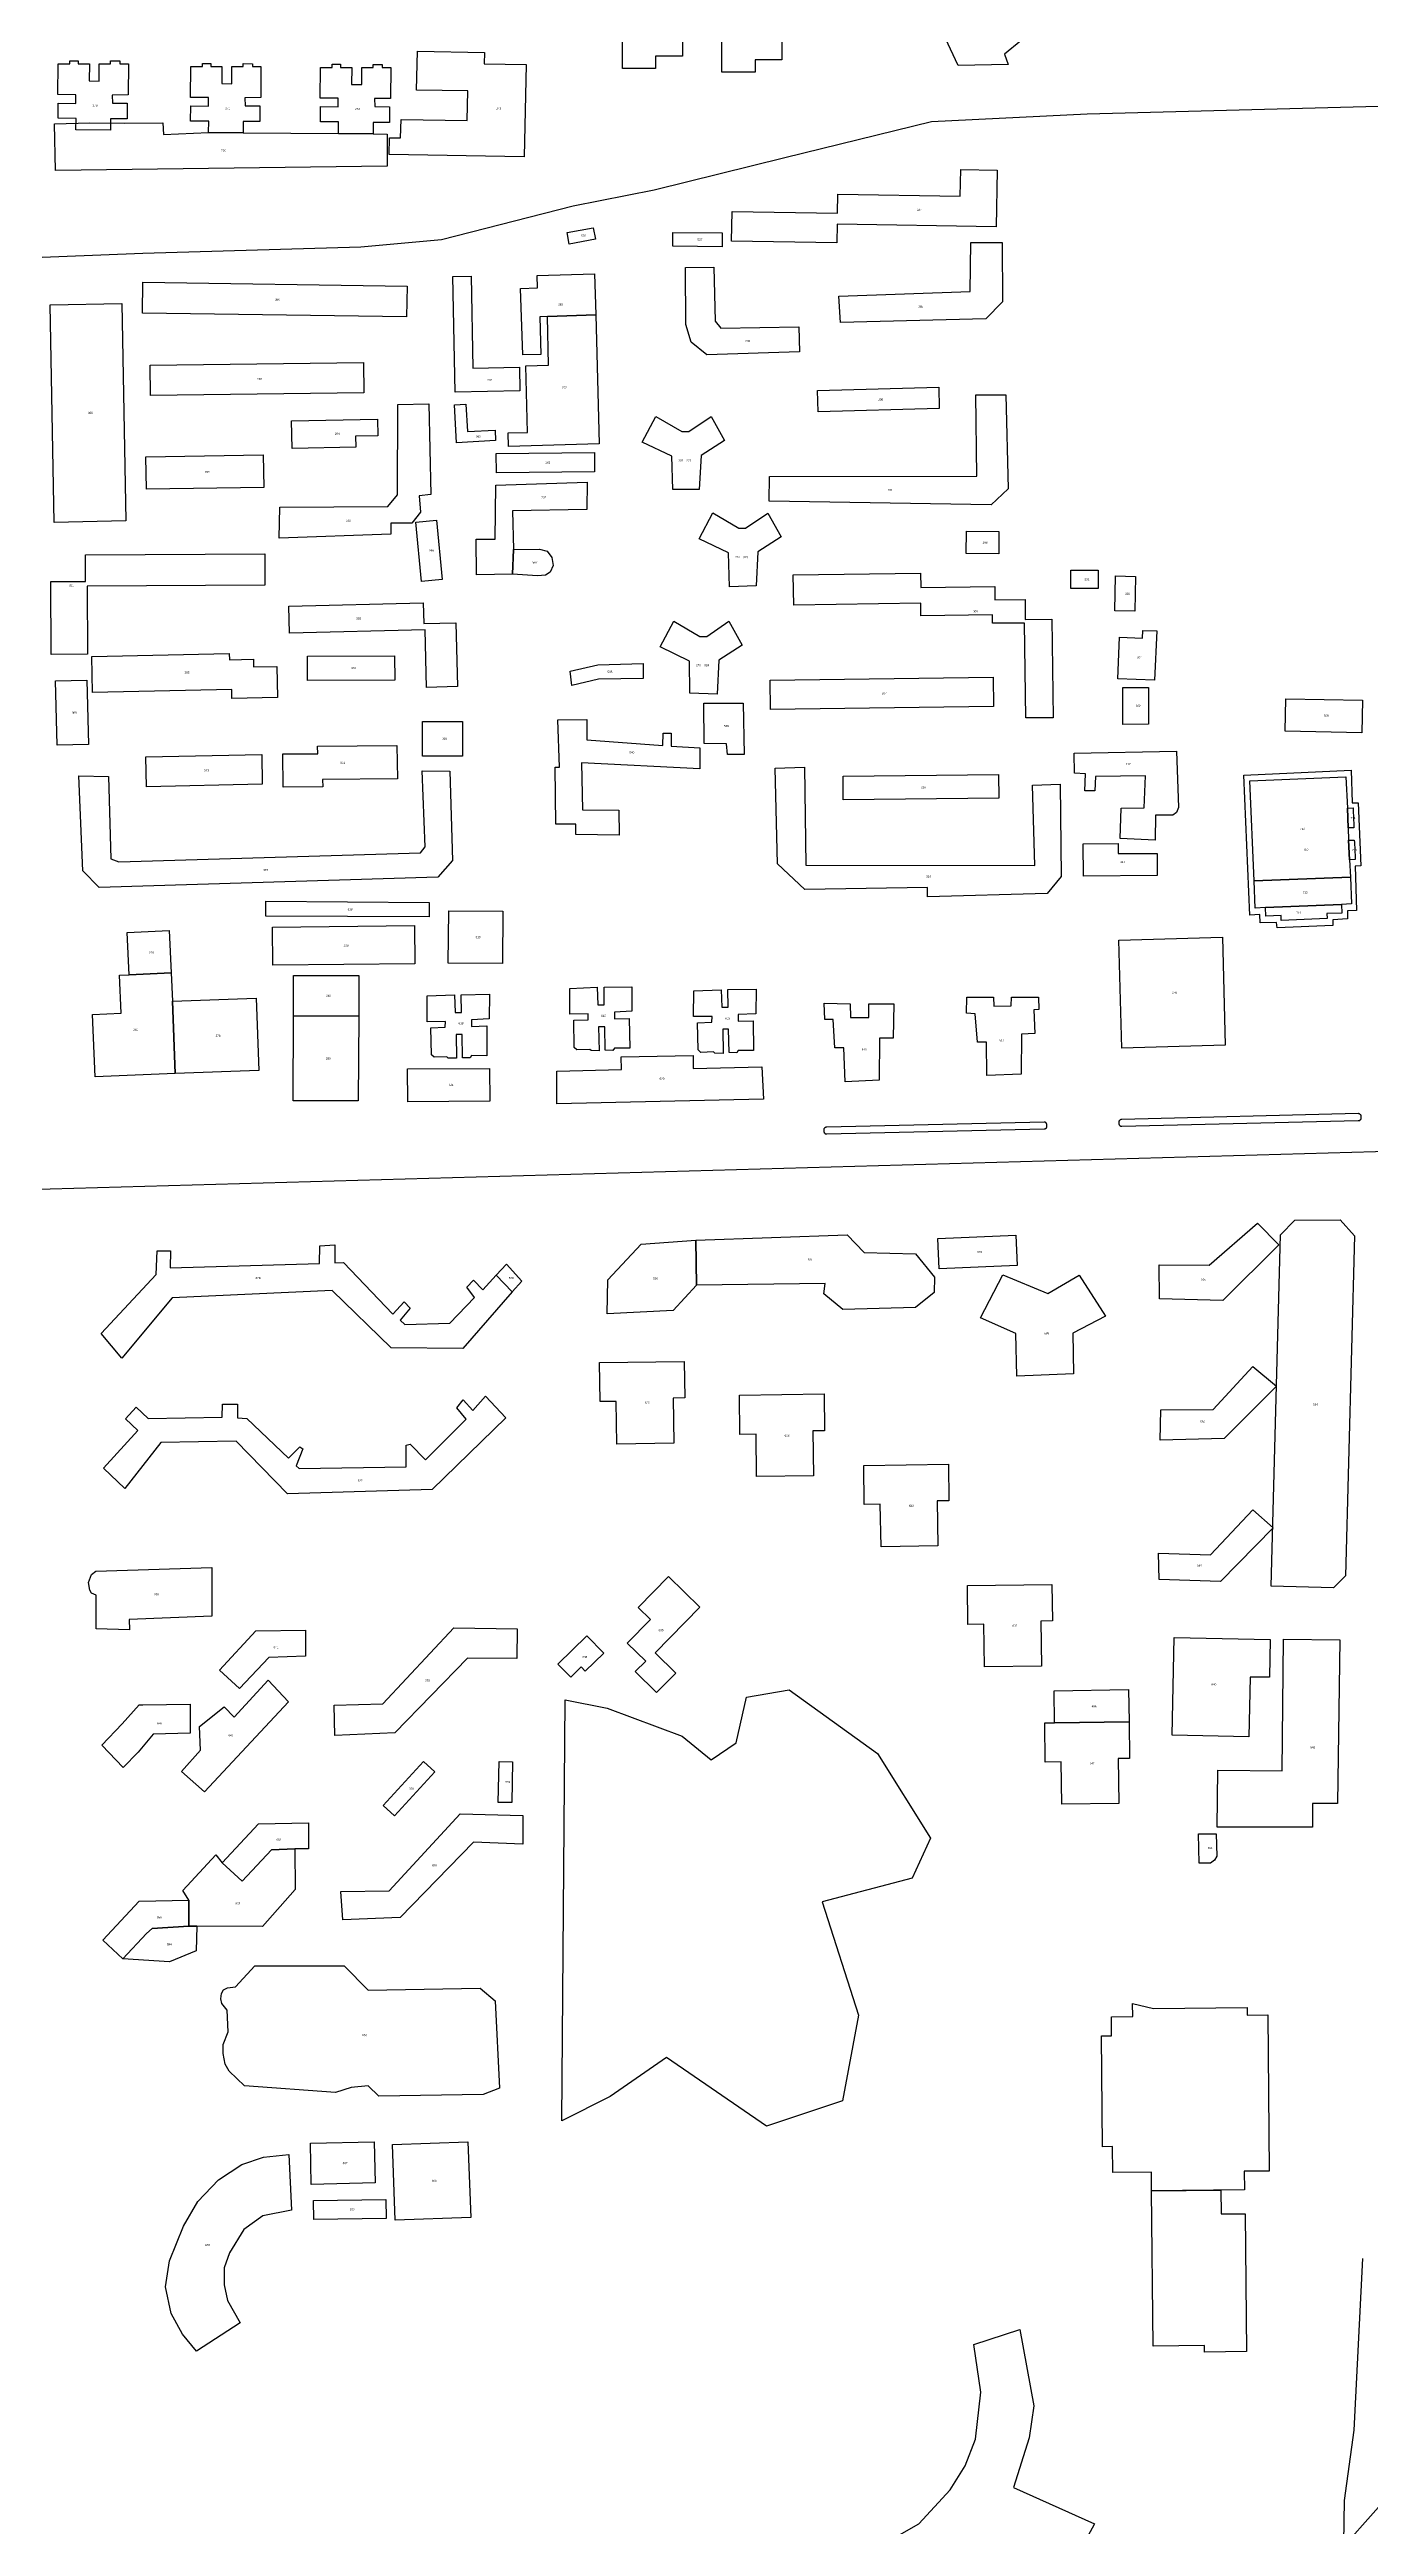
# Model space of a CAD drawing. Header units: inches. Extents: x 446772 to 450278, y 4426030 to 4428716.
# Drawn here: x 448874 to 449409, y 4426805 to 4427810 of the extents above; entities that cross this region are included whole.
import ezdxf

# ---------------------------------------------------------------- set-up
doc = ezdxf.new("R2010")
doc.units = ezdxf.units.IN
doc.header["$MEASUREMENT"] = 0
for name, color, linetype in [('BuildingCreator', 10, 'Continuous'), ('BuildingCreatorAnno', 10, 'Continuous'), ('BuildingReplace', 10, 'Continuous'), ('GreenBelt3D', 10, 'Continuous'), ('Road3D', 10, 'Continuous'), ('SanDianShu02', 10, 'Continuous')]:
    doc.layers.add(name, color=color, linetype=linetype)

msp = doc.modelspace()

# ---------------------------------------------------------------- linework, layer by layer
at = {"layer": 'BuildingCreator'}
for points in [[(449250.7, 4427826.8), (449257.1, 4427831.7), (449267.7, 4427813.3), (449261, 4427807.9), (449262.6, 4427803.7), (449242.3, 4427803.3), (449237.2, 4427814.2), (449246, 4427829.7), (449248.5, 4427830.9)], [(449130.5, 4427807), (449119.5, 4427807), (449119.5, 4427802), (449106.2, 4427802), (449106.2, 4427820.8), (449119.8, 4427820.8), (449119.8, 4427825.1), (449130.5, 4427825.1)], [(449170.8, 4427805.6), (449159.9, 4427805.5), (449159.9, 4427800.5), (449146.5, 4427800.5), (449146.5, 4427819.3), (449160.1, 4427819.3), (449160.1, 4427823.6), (449170.8, 4427823.6)], [(449066.3, 4427766.2), (449011.5, 4427767.2), (449011.7, 4427774), (449016.2, 4427773.9), (449016.4, 4427781.4), (449043.2, 4427780.9), (449043.5, 4427793), (449022.7, 4427793.3), (449023, 4427809.1), (449050.2, 4427808.6), (449050.1, 4427804), (449067.1, 4427803.7)], [(448885.4, 4427805.2), (448885.4, 4427804), (448890, 4427804), (448889.9, 4427797), (448894, 4427796.9), (448894, 4427803.9), (448898.6, 4427803.9), (448898.6, 4427805.2), (448902.3, 4427805.2), (448902.3, 4427803.9), (448905.8, 4427803.9), (448905.7, 4427791.4), (448899.2, 4427791.3), (448899.3, 4427788), (448905.3, 4427788), (448905.3, 4427781.6), (448898.6, 4427781.7), (448898.6, 4427777), (448884.5, 4427777.2), (448884.6, 4427781.8), (448877.3, 4427781.9), (448877.3, 4427788), (448884.5, 4427787.9), (448884.5, 4427791.4), (448877.2, 4427791.5), (448877.3, 4427804), (448882.1, 4427804), (448882.1, 4427805.2)], [(448939.2, 4427804.1), (448939.2, 4427802.9), (448943.7, 4427802.9), (448943.7, 4427795.9), (448947.8, 4427795.8), (448947.8, 4427802.8), (448952.4, 4427802.8), (448952.4, 4427804.1), (448956.1, 4427804), (448956.1, 4427802.8), (448959.5, 4427802.8), (448959.5, 4427790.3), (448953, 4427790.2), (448953.1, 4427786.9), (448959.1, 4427786.9), (448959.1, 4427780.5), (448952.4, 4427780.6), (448952.4, 4427775.9), (448938.3, 4427776.1), (448938.4, 4427780.7), (448931, 4427780.7), (448931.1, 4427786.9), (448938.3, 4427786.8), (448938.3, 4427790.3), (448931, 4427790.3), (448931.1, 4427802.9), (448935.9, 4427802.9), (448935.9, 4427804.1)], [(448991.8, 4427803.8), (448991.8, 4427802.5), (448996.4, 4427802.5), (448996.3, 4427795.5), (449000.4, 4427795.5), (449000.4, 4427802.5), (449005, 4427802.4), (449005, 4427803.7), (449008.7, 4427803.7), (449008.7, 4427802.5), (449012.2, 4427802.5), (449012.1, 4427789.9), (449005.6, 4427789.9), (449005.7, 4427786.6), (449011.7, 4427786.5), (449011.7, 4427780.2), (449005, 4427780.2), (449005, 4427775.6), (448991, 4427775.7), (448991, 4427780.4), (448983.7, 4427780.4), (448983.7, 4427786.6), (448990.9, 4427786.5), (448990.9, 4427790), (448983.6, 4427790), (448983.7, 4427802.5), (448988.5, 4427802.5), (448988.5, 4427803.8)], [(448890.2, 4427780), (448904.2, 4427779.9), (448919.8, 4427780), (448920, 4427775.3), (448938.3, 4427776.1), (448952.4, 4427775.9), (448991, 4427775.7), (449005, 4427775.6), (449010.7, 4427775.4), (449010.7, 4427762.5), (448876.2, 4427760.7), (448875.9, 4427779.6)], [(449257.7, 4427737.8), (449193.2, 4427738.9), (449193.1, 4427731.3), (449150.4, 4427732), (449150.6, 4427744.1), (449193.4, 4427743.4), (449193.5, 4427751.1), (449243.1, 4427750.3), (449243.3, 4427761.1), (449258.1, 4427760.8)], [(449084.6, 4427730.8), (449083.7, 4427735.5), (449094.3, 4427737.5), (449095.2, 4427732.9)], [(449146.6, 4427729.8), (449126.6, 4427730), (449126.6, 4427735.6), (449146.6, 4427735.4)], [(449194.6, 4427699), (449193.9, 4427709.8), (449247.2, 4427711.6), (449247.4, 4427731.5), (449260.1, 4427731.5), (449260.2, 4427707.5), (449253.5, 4427700.5)], [(449045.5, 4427680.5), (449064.4, 4427680.9), (449064.6, 4427671.3), (449038.3, 4427670.8), (449037.4, 4427717.7), (449044.8, 4427717.8)], [(449075.7, 4427701.5), (449072.7, 4427701.4), (449073.1, 4427686.1), (449065.7, 4427685.9), (449064.8, 4427712.8), (449071.7, 4427713.1), (449071.6, 4427718.1), (449094.8, 4427718.8), (449095.3, 4427702.1)], [(449146.1, 4427696.7), (449177.7, 4427697.3), (449177.9, 4427687.1), (449140.3, 4427685.9), (449134, 4427691.1), (449131.8, 4427698.3), (449131.7, 4427721.3), (449143.2, 4427721.5), (449143.7, 4427699.6)], [(448875.7, 4427618), (448874.1, 4427706.2), (448903.1, 4427706.8), (448904.8, 4427618.6)], [(449018.6, 4427701.3), (448911.5, 4427702.9), (448911.7, 4427715.4), (449018.8, 4427713.8)], [(449095.3, 4427702.1), (449096.7, 4427649.9), (449059.9, 4427648.8), (449059.8, 4427654.3), (449067.7, 4427654.5), (449067, 4427681.5), (449076.2, 4427681.7), (449075.7, 4427701.5)], [(448914.8, 4427669.5), (448914.7, 4427681.7), (449001.2, 4427682.8), (449001.3, 4427670.6)], [(448967, 4427611.6), (448967.2, 4427624.2), (449011, 4427624.5), (449014.9, 4427629.2), (449015.1, 4427665.8), (449027.6, 4427666.1), (449028.4, 4427629.3), (449023.7, 4427628.8), (449024.3, 4427622.1), (449020.7, 4427617.7), (449012.2, 4427617.7), (449012.2, 4427613.2)], [(449043.3, 4427654.8), (449054.5, 4427655.4), (449054.7, 4427651.2), (449038.9, 4427650.2), (449038, 4427665.7), (449042.6, 4427666)], [(449262.6, 4427631.6), (449255.7, 4427625.1), (449165.7, 4427626.6), (449165.8, 4427636.6), (449249.9, 4427636.7), (449249.4, 4427669.7), (449261.6, 4427669.7)], [(449185.5, 4427662.9), (449185.3, 4427671.5), (449234.4, 4427672.8), (449234.6, 4427664.2)], [(448972.2, 4427648), (448972, 4427659.2), (449006.8, 4427659.8), (449006.9, 4427653.1), (448997.9, 4427652.9), (448998, 4427648.5)], [(449130.2, 4427654.8), (449133.1, 4427654.8), (449142.1, 4427660.9), (449147.5, 4427651.2), (449138, 4427645.1), (449137.3, 4427631.4), (449126.6, 4427631.3), (449126.2, 4427644.8), (449114.1, 4427650.5), (449119.7, 4427661)], [(449130.2, 4427654.8), (449133.1, 4427654.8), (449142.1, 4427660.9), (449147.5, 4427651.2), (449138, 4427645.1), (449137.3, 4427631.4), (449126.6, 4427631.3), (449126.2, 4427644.8), (449114.1, 4427650.5), (449119.7, 4427661)], [(449055.1, 4427638.1), (449055, 4427646), (449094.8, 4427646.4), (449094.8, 4427638.5)], [(448913.1, 4427631.5), (448912.9, 4427644.6), (448960.5, 4427645.4), (448960.7, 4427632.2)], [(449061.5, 4427597), (449046.9, 4427596.8), (449046.8, 4427611.2), (449054.6, 4427611.2), (449054.8, 4427633.1), (449091.8, 4427634.3), (449091.7, 4427623.2), (449061.6, 4427622.7), (449061.9, 4427607)], [(449024.6, 4427594.1), (449022.4, 4427618.1), (449030.8, 4427618.9), (449033.1, 4427594.9)], [(449153.3, 4427615.7), (449156.1, 4427615.7), (449165.1, 4427621.8), (449170.5, 4427612.1), (449161, 4427606), (449160.4, 4427592.3), (449149.5, 4427591.9), (449149.2, 4427605.7), (449137.2, 4427611.4), (449142.8, 4427621.9)], [(449153.3, 4427615.7), (449156.1, 4427615.7), (449165.1, 4427621.8), (449170.5, 4427612.1), (449161, 4427606), (449160.4, 4427592.3), (449149.5, 4427591.9), (449149.2, 4427605.7), (449137.2, 4427611.4), (449142.8, 4427621.9)], [(449061.9, 4427607), (449072.5, 4427607.2), (449075.6, 4427606.4), (449077.5, 4427603.8), (449078, 4427600.5), (449076.8, 4427597.8), (449074.9, 4427596.6), (449071.7, 4427596.3), (449061.5, 4427597)], [(449258.7, 4427605.3), (449245.5, 4427605.4), (449245.6, 4427614.4), (449258.8, 4427614.3)], [(448874.5, 4427564.5), (448874.4, 4427594), (448888.4, 4427594.1), (448888.4, 4427604.9), (448961.1, 4427605.2), (448961.1, 4427592.5), (448889.1, 4427592.2), (448889.2, 4427564.6)], [(449227.1, 4427591.6), (449257.2, 4427592), (449257.2, 4427586.6), (449269.4, 4427586.8), (449269.5, 4427578.6), (449280.3, 4427578.7), (449280.8, 4427538.8), (449269.7, 4427538.7), (449269.2, 4427577.2), (449256.2, 4427577.1), (449256.2, 4427580.5), (449227.1, 4427580.1), (449227.1, 4427585.2), (449175.6, 4427584.5), (449175.4, 4427596.7), (449227, 4427597.4)], [(449288, 4427591.2), (449288, 4427598.6), (449299, 4427598.6), (449299, 4427591.2)], [(449313.9, 4427582), (449305.8, 4427582.2), (449306.1, 4427596.3), (449314.2, 4427596.1)], [(449025.6, 4427577), (449038.6, 4427577.3), (449039.3, 4427551.4), (449026.7, 4427551.1), (449026.2, 4427574.5), (448971.1, 4427573.1), (448970.8, 4427584), (449025.4, 4427585.4)], [(449137.5, 4427571.8), (449140.3, 4427571.8), (449149.3, 4427577.9), (449154.7, 4427568.2), (449145.2, 4427562.1), (449144.6, 4427548.4), (449133.5, 4427548.7), (449133.4, 4427561.8), (449121.4, 4427567.5), (449127, 4427578)], [(449137.5, 4427571.8), (449140.3, 4427571.8), (449149.3, 4427577.9), (449154.7, 4427568.2), (449145.2, 4427562.1), (449144.6, 4427548.4), (449133.5, 4427548.7), (449133.4, 4427561.8), (449121.4, 4427567.5), (449127, 4427578)], [(449321.9, 4427554), (449307, 4427554.6), (449307.7, 4427571.4), (449317, 4427571), (449317.1, 4427574.2), (449322.8, 4427574)], [(448946.8, 4427562.3), (448956.6, 4427562.5), (448956.6, 4427559.4), (448966, 4427559.6), (448966.3, 4427547), (448947.8, 4427546.6), (448947.7, 4427550.3), (448891.3, 4427549), (448891, 4427563.6), (448946.7, 4427564.8)], [(448978.5, 4427553.9), (448978.5, 4427563.8), (449013.7, 4427563.9), (449013.8, 4427554)], [(449085.6, 4427551.8), (449084.9, 4427557.7), (449096.2, 4427560.3), (449114.6, 4427560.8), (449114.6, 4427554.7), (449096.4, 4427554.4)], [(448876.9, 4427527.7), (448876.3, 4427553.7), (448888.9, 4427554), (448889.6, 4427528)], [(449166.2, 4427542.2), (449166.1, 4427554), (449256.5, 4427555.2), (449256.6, 4427543.4)], [(449309, 4427536.1), (449309, 4427551.1), (449319.5, 4427551.1), (449319.5, 4427536.2)], [(449405.9, 4427532.7), (449374.9, 4427533.3), (449375.1, 4427546.5), (449406.2, 4427545.9)], [(449025, 4427523.2), (449025, 4427537.3), (449041.3, 4427537.3), (449041.3, 4427523.2)], [(449137.5, 4427518.1), (449089.5, 4427520.5), (449089.9, 4427501.4), (449104.7, 4427501.3), (449104.8, 4427491.2), (449087.3, 4427491.5), (449087.2, 4427495.6), (449079.1, 4427495.6), (449078.9, 4427518.8), (449080.6, 4427518.8), (449080, 4427538), (449091.7, 4427538.1), (449091.7, 4427529.9), (449122.5, 4427527.6), (449122.6, 4427532.6), (449125.9, 4427532.6), (449125.9, 4427527.3), (449137.5, 4427526.6)], [(449155.5, 4427523.9), (449148.7, 4427523.9), (449148.4, 4427528.2), (449139.3, 4427528.3), (449139.2, 4427544.7), (449155.1, 4427544.7)], [(448968.6, 4427510.6), (448968.5, 4427524.1), (448982.6, 4427524.2), (448982.5, 4427527.3), (449014.7, 4427527.6), (449014.9, 4427514), (448984.5, 4427513.7), (448984.6, 4427510.8)], [(449031.3, 4427474.1), (448894, 4427469.9), (448887.3, 4427476.7), (448885.7, 4427515.2), (448897.7, 4427515), (448898.7, 4427481.6), (448901.9, 4427480.3), (449024.2, 4427484), (449026.1, 4427486.4), (449024.9, 4427517.2), (449036.2, 4427517.1), (449037.2, 4427480.9)], [(448913.2, 4427510.8), (448912.9, 4427522.9), (448959.9, 4427523.9), (448960.1, 4427511.9)], [(449180.5, 4427479), (449273.3, 4427478.9), (449272.4, 4427511.4), (449283.6, 4427511.9), (449284.1, 4427474.4), (449278.4, 4427467.5), (449229.8, 4427466.2), (449229.8, 4427469.9), (449180.1, 4427469.1), (449169, 4427479.5), (449168.1, 4427518.4), (449180, 4427518.8)], [(449195.7, 4427505.5), (449195.6, 4427515.1), (449258.6, 4427515.8), (449258.7, 4427506.2)], [(449331.6, 4427502.4), (449330.8, 4427500.4), (449329.3, 4427499.3), (449322.3, 4427499.3), (449322.1, 4427489.2), (449308, 4427489.8), (449308.4, 4427502.1), (449317.7, 4427502.3), (449318.2, 4427515.3), (449298, 4427515), (449297.7, 4427509.2), (449293.7, 4427509.2), (449293.9, 4427516.1), (449289.5, 4427516.3), (449289.3, 4427524.4), (449330.8, 4427525.2)], [(449401.6, 4427517.6), (449402.1, 4427504.3), (449404.5, 4427504.3), (449405.5, 4427478.8), (449403.2, 4427478.6), (449403.8, 4427460.7), (449400.1, 4427460.5), (449400.1, 4427457.2), (449394.2, 4427456.9), (449394.2, 4427454.6), (449371.6, 4427453.6), (449371.4, 4427455.8), (449364.8, 4427455.6), (449364.6, 4427459), (449360.5, 4427458.8), (449358.1, 4427515.5)], [(449360.5, 4427513.2), (449399.5, 4427514.8), (449400.1, 4427502.1), (449400.4, 4427494.1), (449400.6, 4427489.1), (449401, 4427481.2), (449401.3, 4427474.2), (449362.3, 4427472.7)], [(449402.4, 4427502.2), (449402.4, 4427501.2), (449402.7, 4427495.2), (449402.7, 4427494.2), (449400.4, 4427494.1), (449400.1, 4427502.1)], [(449307.1, 4427483.7), (449323, 4427483.8), (449323, 4427474.8), (449293.1, 4427474.6), (449293, 4427487.7), (449307.1, 4427487.8)], [(449402.9, 4427489.2), (449403, 4427488.2), (449403.2, 4427482.2), (449403.3, 4427481.3), (449401, 4427481.2), (449400.6, 4427489.1)], [(449362.7, 4427461.6), (449362.3, 4427472.7), (449401.3, 4427474.2), (449401.8, 4427463.3), (449397.7, 4427463.1), (449366.9, 4427461.8)], [(449027.8, 4427458), (448961.5, 4427458.4), (448961.6, 4427464.4), (449027.8, 4427463.9)], [(449057.5, 4427439.1), (449035.5, 4427439.3), (449035.7, 4427460.5), (449057.6, 4427460.4)], [(449373.2, 4427458.6), (449367, 4427458.3), (449366.9, 4427461.8), (449397.7, 4427463.1), (449397.8, 4427459.6), (449391.8, 4427459.4), (449391.9, 4427457.4), (449373.3, 4427456.6)], [(448905.3, 4427451.7), (448922.3, 4427452.5), (448923.1, 4427435.3), (448906.1, 4427434.5)], [(448964.4, 4427438.4), (448964.2, 4427453.9), (449021.8, 4427454.5), (449021.9, 4427439)], [(449308.7, 4427404.8), (449307.4, 4427448.6), (449349.4, 4427449.8), (449350.6, 4427406)], [(448892.3, 4427393.2), (448891.2, 4427418.5), (448902.9, 4427419), (448902.2, 4427434.4), (448906.1, 4427434.5), (448923.1, 4427435.3), (448923.7, 4427423.9), (448924.8, 4427394.5)], [(448923.7, 4427423.9), (448957.6, 4427425.1), (448958.7, 4427395.8), (448924.8, 4427394.5)], [(448972.8, 4427417.9), (448972.8, 4427434.3), (448999.2, 4427434.3), (448999.2, 4427428.8), (448999.2, 4427417.8)], [(449052.1, 4427416.7), (449045, 4427416.3), (449045, 4427413.6), (449051.1, 4427413.8), (449051.2, 4427401.7), (449045, 4427401.8), (449044.4, 4427400.9), (449041.3, 4427400.9), (449041.1, 4427410.4), (449038.7, 4427410.4), (449038.9, 4427400.7), (449035.5, 4427400.7), (449035, 4427401.3), (449029.8, 4427401.1), (449028.7, 4427402.1), (449028.5, 4427413.1), (449034.3, 4427413.3), (449034.4, 4427415.6), (449026.9, 4427415.5), (449027, 4427426), (449038.1, 4427426.4), (449038.3, 4427419.3), (449040.9, 4427419.3), (449040.8, 4427426.5), (449052.2, 4427426.7)], [(449110, 4427419.8), (449102.9, 4427419.4), (449102.9, 4427416.7), (449108.9, 4427416.9), (449109.1, 4427404.8), (449102.9, 4427404.8), (449102.3, 4427403.9), (449099.2, 4427404), (449099, 4427413.5), (449096.5, 4427413.5), (449096.7, 4427403.7), (449093.4, 4427403.8), (449092.9, 4427404.3), (449087.7, 4427404.1), (449086.6, 4427405.1), (449086.4, 4427416.1), (449092.2, 4427416.3), (449092.2, 4427418.7), (449084.8, 4427418.6), (449084.8, 4427429), (449095.9, 4427429.5), (449096.2, 4427422.4), (449098.7, 4427422.4), (449098.7, 4427429.6), (449110, 4427429.7)], [(449160.2, 4427418.8), (449153.1, 4427418.4), (449153.1, 4427415.7), (449159.2, 4427415.9), (449159.3, 4427403.8), (449153.1, 4427403.8), (449152.5, 4427402.9), (449149.4, 4427403), (449149.2, 4427412.5), (449146.8, 4427412.5), (449147, 4427402.7), (449143.6, 4427402.8), (449143.1, 4427403.3), (449137.9, 4427403.1), (449136.8, 4427404.1), (449136.6, 4427415.1), (449142.4, 4427415.3), (449142.5, 4427417.7), (449135, 4427417.6), (449135.1, 4427428), (449146.2, 4427428.5), (449146.4, 4427421.4), (449149, 4427421.4), (449148.9, 4427428.6), (449160.3, 4427428.7)], [(449256.7, 4427421.9), (449263.7, 4427422), (449263.9, 4427425.5), (449274.8, 4427425.5), (449275, 4427420.5), (449273, 4427420.4), (449273.4, 4427410.8), (449267.9, 4427410.5), (449267.8, 4427394.3), (449253.9, 4427393.7), (449253.8, 4427407.3), (449250.1, 4427407.3), (449249.2, 4427418.8), (449245.6, 4427419), (449245.8, 4427425.5), (449256.6, 4427425.5)], [(448999.2, 4427417.8), (448999, 4427383.4), (448972.6, 4427383.5), (448972.8, 4427417.9)], [(449198.6, 4427417.2), (449206, 4427417.2), (449206, 4427422.8), (449216.2, 4427422.8), (449215.9, 4427408.9), (449210.4, 4427408.9), (449210.3, 4427391.8), (449196.5, 4427391.2), (449195.9, 4427405), (449192.3, 4427405), (449191.6, 4427416.4), (449188.2, 4427416.5), (449188, 4427423), (449198.5, 4427422.8)], [(449019.1, 4427383.1), (449019, 4427396.4), (449052.3, 4427396.6), (449052.4, 4427383.3)], [(449134.8, 4427396.5), (449162.7, 4427397.3), (449163.3, 4427384.1), (449079.6, 4427382.3), (449079.6, 4427395.5), (449105.8, 4427396.1), (449105.6, 4427401.3), (449134.8, 4427401.8)], [(449394.5, 4427186), (449369.2, 4427186.7), (449373, 4427329.1), (449378.8, 4427335.1), (449397.2, 4427335.2), (449403, 4427328.7), (449399.3, 4427190.9)], [(449013.1, 4427296.9), (449017.7, 4427302), (449020, 4427299.4), (449016, 4427294.5), (449017.9, 4427292.7), (449036.2, 4427293.3), (449046.1, 4427303.7), (449043.1, 4427307.9), (449045.8, 4427310.8), (449049.5, 4427306.8), (449055, 4427312.7), (449061.4, 4427306), (449041.4, 4427283), (449012.4, 4427283.3), (448988.5, 4427306.6), (448923.6, 4427303.6), (448903.1, 4427279.1), (448894.8, 4427289.1), (448917.1, 4427313.1), (448917.5, 4427322.7), (448922.9, 4427322.7), (448922.8, 4427315.8), (448983.3, 4427317.5), (448983.4, 4427324.6), (448989.5, 4427325), (448989.5, 4427317.8), (448993.1, 4427317.9)], [(449126.7, 4427298.5), (449099.9, 4427297.1), (449100.2, 4427310.9), (449113.8, 4427325.4), (449135.9, 4427326.9), (449136.2, 4427308.7)], [(449135.9, 4427326.9), (449197.2, 4427329.1), (449204.2, 4427321.9), (449225, 4427321.4), (449232.7, 4427312), (449232.5, 4427305.8), (449225, 4427299.6), (449195.5, 4427298.9), (449187.8, 4427305.2), (449188.4, 4427309.4), (449136.2, 4427308.7)], [(449234.6, 4427315.3), (449234, 4427327.7), (449265.7, 4427329), (449266.2, 4427316.7)], [(449349.6, 4427302.5), (449323.9, 4427303.2), (449323.8, 4427316.9), (449344, 4427316.8), (449363.7, 4427333.9), (449372.3, 4427325.1)], [(449055, 4427312.7), (449059.1, 4427317.2), (449065.3, 4427310.4), (449061.4, 4427306)], [(449278.6, 4427305.4), (449291.4, 4427312.7), (449302, 4427296.2), (449288.8, 4427289.3), (449289.1, 4427272.8), (449266.1, 4427271.8), (449265.6, 4427289.1), (449251.3, 4427295.5), (449260.4, 4427312.9)], [(449127, 4427244.7), (449103.9, 4427244.3), (449103.6, 4427261.6), (449097.1, 4427261.5), (449096.9, 4427277.4), (449131.2, 4427277.8), (449131.4, 4427263), (449126.7, 4427262.9)], [(449324.2, 4427245.9), (449324.4, 4427258.2), (449345.7, 4427258.3), (449361.8, 4427275.7), (449371.4, 4427267.7), (449350.2, 4427246.6)], [(449183.6, 4427231.4), (449160.5, 4427231.1), (449160.3, 4427248.3), (449153.8, 4427248.2), (449153.6, 4427264.1), (449187.9, 4427264.6), (449188.1, 4427249.7), (449183.4, 4427249.7)], [(449029, 4427225.9), (448970.3, 4427224.1), (448949.5, 4427245.5), (448918.9, 4427244.9), (448904.3, 4427226.2), (448895.7, 4427234.5), (448909.6, 4427249.8), (448904.7, 4427254.5), (448909, 4427259.2), (448913.8, 4427254.6), (448943.8, 4427255.2), (448944, 4427260.4), (448950.1, 4427260.4), (448950, 4427254.9), (448953.9, 4427254.7), (448970.7, 4427238.6), (448975.3, 4427243.2), (448976.5, 4427242.3), (448973.9, 4427235.4), (448975.1, 4427234.4), (449018.4, 4427235.1), (449018.4, 4427243.9), (449020, 4427244.2), (449026.3, 4427237.9), (449042.8, 4427254.4), (449039, 4427259), (449041.6, 4427262.2), (449045.5, 4427257.9), (449050.6, 4427263.7), (449058.9, 4427254.9)], [(449234, 4427203), (449211, 4427202.6), (449210.7, 4427219.9), (449204.2, 4427219.8), (449204, 4427235.6), (449238.3, 4427236.1), (449238.5, 4427221.3), (449233.8, 4427221.2)], [(449348.7, 4427188.6), (449323.8, 4427189.3), (449323.5, 4427200), (449344.6, 4427199.3), (449361.7, 4427217.6), (449370, 4427210.3)], [(448906.2, 4427168.9), (448892.8, 4427169.4), (448892.8, 4427183), (448890.9, 4427183.8), (448890.2, 4427185), (448889.7, 4427188.1), (448890.8, 4427191.4), (448892.6, 4427192.8), (448939.7, 4427194.2), (448939.7, 4427174.5), (448906.1, 4427173.1)], [(449120, 4427143.5), (449111.3, 4427152), (449115.6, 4427156.3), (449108.1, 4427163.6), (449117.5, 4427173.1), (449112.5, 4427178), (449124.8, 4427190.6), (449137.5, 4427178.1), (449119.4, 4427159.6), (449127.8, 4427151.4)], [(449276.1, 4427154.2), (449253, 4427153.9), (449252.7, 4427171.2), (449246.2, 4427171.1), (449246, 4427186.9), (449280.3, 4427187.4), (449280.5, 4427172.6), (449275.8, 4427172.5)], [(448950.9, 4427145.1), (448942.7, 4427152.6), (448957.5, 4427168.5), (448977.6, 4427168.8), (448977.6, 4427158.3), (448962.7, 4427157.8)], [(449063.3, 4427157.3), (449043.3, 4427157.5), (449013.8, 4427127.2), (448989.5, 4427126.1), (448989.3, 4427138.4), (449009, 4427139), (449037.8, 4427169.7), (449063.5, 4427169.3)], [(449091, 4427152.2), (449089.4, 4427153.9), (449085.2, 4427149.8), (449080, 4427155), (449091.7, 4427166.5), (449098.6, 4427159.5)], [(449368.5, 4427149.7), (449360.7, 4427149.8), (449360.1, 4427125.6), (449329, 4427126.3), (449329.9, 4427165.9), (449368.8, 4427165)], [(449396.1, 4427098.6), (449386, 4427098.6), (449385.9, 4427088.9), (449347.3, 4427089), (449347.5, 4427112.1), (449373.6, 4427111.8), (449374.2, 4427165.2), (449397, 4427164.9)], [(448936.7, 4427103.2), (448927.3, 4427111.5), (448935.1, 4427120.1), (448934.7, 4427129.8), (448944.6, 4427137.7), (448948.7, 4427133.5), (448962.5, 4427148.5), (448970.7, 4427139.8)], [(449281.4, 4427131.2), (449281.2, 4427144.2), (449311.3, 4427144.8), (449311.6, 4427131.7)], [(448903.7, 4427113.1), (448895.1, 4427122.2), (448903.3, 4427130.9), (448910.2, 4427138.5), (448911.7, 4427138.5), (448930.9, 4427138.8), (448930.9, 4427127), (448915.8, 4427126.7), (448909.8, 4427119.4)], [(449307.4, 4427098.5), (449284.3, 4427098.2), (449284.1, 4427115.4), (449277.6, 4427115.3), (449277.4, 4427131.2), (449281.4, 4427131.2), (449311.6, 4427131.7), (449311.8, 4427116.8), (449307.1, 4427116.8)], [(449013.7, 4427093.5), (449009.1, 4427097.7), (449025.5, 4427115.6), (449030.1, 4427111.4)], [(449061.3, 4427098.9), (449055.8, 4427099), (449056.1, 4427115.5), (449061.5, 4427115.4)], [(449065.8, 4427082.1), (449045.8, 4427082.8), (449016, 4427052.3), (448992.7, 4427051.3), (448992, 4427062.8), (449011.6, 4427063.1), (449040.4, 4427094.3), (449065.8, 4427093.7)], [(448963.9, 4427079.7), (448952, 4427067), (448943.8, 4427074.5), (448958.6, 4427090.3), (448978.8, 4427090.7), (448978.8, 4427080.2), (448973.3, 4427080.2)], [(449340, 4427074.3), (449339.7, 4427086.3), (449346.9, 4427086.3), (449347.2, 4427077.2), (449346.2, 4427075.5), (449344.6, 4427074.3)], [(448973.4, 4427063.6), (448960.2, 4427048.6), (448933.6, 4427048.8), (448930.3, 4427048.8), (448930.3, 4427059.3), (448927.9, 4427063.2), (448941.2, 4427077.7), (448943.8, 4427074.5), (448952, 4427067), (448963.9, 4427079.7), (448973.3, 4427080.2)], [(448903.6, 4427035.6), (448895.4, 4427043.1), (448910.2, 4427059), (448930.3, 4427059.3), (448930.3, 4427048.8), (448915.5, 4427047.9), (448913.1, 4427045.8)], [(448922.5, 4427034.3), (448903.6, 4427035.6), (448913.1, 4427045.8), (448915.5, 4427047.9), (448930.3, 4427048.8), (448933.6, 4427048.8), (448933.3, 4427038.8)], [(449003, 4427022.9), (449048.4, 4427023.6), (449054.5, 4427018.5), (449056.3, 4426983.1), (449049.6, 4426980.5), (449007.3, 4426979.8), (449003, 4426984.1), (448996.2, 4426983.4), (448989.8, 4426981.3), (448952.9, 4426984), (448946.7, 4426990), (448945.1, 4426992.8), (448944.3, 4426997.1), (448944.3, 4427000.8), (448946.3, 4427006), (448945.8, 4427014.7), (448943.7, 4427017.4), (448943.3, 4427019.3), (448943.5, 4427021.5), (448944.4, 4427023), (448946, 4427023.8), (448949.2, 4427024.2), (448957.1, 4427032.7), (448993.3, 4427032.7)], [(448933.4, 4426876.4), (448927.8, 4426883.3), (448923.1, 4426891.7), (448920.9, 4426902.5), (448922.5, 4426913.1), (448928.1, 4426927.1), (448933.9, 4426937.1), (448942.3, 4426945.9), (448951.8, 4426952.2), (448960.6, 4426955.1), (448970.9, 4426956.2), (448971.9, 4426933.7), (448960.3, 4426931.3), (448952.6, 4426925.8), (448946.8, 4426916.3), (448944.7, 4426910.2), (448944.7, 4426903.3), (448946, 4426897), (448951.1, 4426888)], [(448979.9, 4426944.1), (448979.6, 4426960.8), (449005.5, 4426961.4), (449005.9, 4426944.7)], [(449014, 4426929.6), (449012.9, 4426960.3), (449043.5, 4426961.4), (449044.6, 4426930.7)], [(448981, 4426929.9), (448980.9, 4426937.5), (449010.2, 4426938), (449010.3, 4426930.3)]]:
    msp.add_lwpolyline(points, close=True, dxfattribs=at)
at = {"layer": 'BuildingReplace'}
for points in [[(449368.4, 4426949.5), (449358.3, 4426949.4), (449358.4, 4426941.9), (449320.7, 4426941.5), (449320.7, 4426949.1), (449305, 4426948.9), (449304.9, 4426959.4), (449300.8, 4426959.3), (449300.4, 4427004.3), (449304.5, 4427004.3), (449304.4, 4427012.1), (449313.1, 4427012.2), (449313, 4427017.5), (449321.5, 4427015.4), (449359.5, 4427015.8), (449359.5, 4427012.7), (449367.8, 4427012.8)], [(449359.2, 4426876.3), (449342.1, 4426876.1), (449342.1, 4426878.7), (449321.3, 4426878.5), (449320.7, 4426941.5), (449348.8, 4426941.8), (449348.9, 4426932.1), (449358.6, 4426932.2)], [(449196.7, 4426756.4), (449191.1, 4426756.1), (449191.3, 4426774.5), (449202.5, 4426775.2), (449211.8, 4426778.6), (449206.2, 4426795), (449226.3, 4426806.4), (449239, 4426820.2), (449245.1, 4426830), (449249.3, 4426840.8), (449251.5, 4426859.9), (449248.6, 4426879.2), (449267.3, 4426885.3), (449272.9, 4426854.3), (449271, 4426841.3), (449264.7, 4426821.2), (449297.5, 4426806.4), (449284.8, 4426782.9), (449273.2, 4426768.3), (449261, 4426757.7), (449256.5, 4426762.2), (449235.1, 4426749.5), (449200.4, 4426740.3)]]:
    msp.add_lwpolyline(points, close=True, dxfattribs=at)
at = {"layer": 'GreenBelt3D'}
for points in [[(449277.1, 4427371.9, 50), (449189, 4427369.9, 50), (449189, 4427369.9, 50), (449188.9, 4427369.9, 50), (449188.8, 4427369.9, 50), (449188.7, 4427369.9, 50), (449188.6, 4427369.9, 50), (449188.6, 4427370, 50), (449188.5, 4427370, 50), (449188.4, 4427370.1, 50), (449188.3, 4427370.1, 50), (449188.3, 4427370.2, 50), (449188.2, 4427370.3, 50), (449188.2, 4427370.3, 50), (449188.1, 4427370.4, 50), (449188.1, 4427370.5, 50), (449188.1, 4427370.6, 50), (449188, 4427370.7, 50), (449188, 4427370.8, 50), (449188, 4427370.8, 50), (449188, 4427371.8, 50), (449188, 4427371.9, 50), (449188, 4427371.9, 50), (449188, 4427372, 50), (449188, 4427372.1, 50), (449188, 4427372.2, 50), (449188.1, 4427372.3, 50), (449188.1, 4427372.3, 50), (449188.1, 4427372.4, 50), (449188.2, 4427372.5, 50), (449188.2, 4427372.6, 50), (449188.3, 4427372.6, 50), (449188.4, 4427372.7, 50), (449188.4, 4427372.7, 50), (449188.5, 4427372.8, 50), (449188.6, 4427372.8, 50), (449188.7, 4427372.9, 50), (449188.8, 4427372.9, 50), (449188.9, 4427372.9, 50), (449189, 4427372.9, 50), (449189, 4427372.9, 50), (449189, 4427372.9, 50), (449277.1, 4427375, 50), (449277.1, 4427375, 50), (449277.2, 4427375, 50), (449277.3, 4427374.9, 50), (449277.4, 4427374.9, 50), (449277.5, 4427374.9, 50), (449277.5, 4427374.8, 50), (449277.6, 4427374.8, 50), (449277.7, 4427374.7, 50), (449277.8, 4427374.7, 50), (449277.8, 4427374.6, 50), (449277.9, 4427374.6, 50), (449277.9, 4427374.5, 50), (449278, 4427374.4, 50), (449278, 4427374.3, 50), (449278, 4427374.2, 50), (449278.1, 4427374.1, 50), (449278.1, 4427374.1, 50), (449278.1, 4427374, 50), (449278.1, 4427373, 50), (449278.1, 4427372.9, 50), (449278.1, 4427372.8, 50), (449278.1, 4427372.8, 50), (449278.1, 4427372.7, 50), (449278, 4427372.6, 50), (449278, 4427372.5, 50), (449278, 4427372.4, 50), (449277.9, 4427372.3, 50), (449277.9, 4427372.3, 50), (449277.8, 4427372.2, 50), (449277.7, 4427372.1, 50), (449277.7, 4427372.1, 50), (449277.6, 4427372.1, 50), (449277.5, 4427372, 50), (449277.4, 4427372, 50), (449277.3, 4427372, 50), (449277.2, 4427371.9, 50), (449277.1, 4427371.9, 50)], [(449404.5, 4427375.3, 50), (449308.7, 4427373, 50), (449308.6, 4427373, 50), (449308.5, 4427373, 50), (449308.4, 4427373, 50), (449308.3, 4427373, 50), (449308.2, 4427373.1, 50), (449308.2, 4427373.1, 50), (449308.1, 4427373.2, 50), (449308, 4427373.2, 50), (449307.9, 4427373.3, 50), (449307.9, 4427373.3, 50), (449307.8, 4427373.4, 50), (449307.8, 4427373.5, 50), (449307.7, 4427373.6, 50), (449307.7, 4427373.6, 50), (449307.7, 4427373.7, 50), (449307.7, 4427373.8, 50), (449307.6, 4427373.9, 50), (449307.6, 4427374, 50), (449307.6, 4427374.9, 50), (449307.6, 4427375, 50), (449307.6, 4427375, 50), (449307.6, 4427375.1, 50), (449307.6, 4427375.2, 50), (449307.6, 4427375.3, 50), (449307.7, 4427375.4, 50), (449307.7, 4427375.5, 50), (449307.8, 4427375.5, 50), (449307.8, 4427375.6, 50), (449307.9, 4427375.7, 50), (449307.9, 4427375.7, 50), (449308, 4427375.8, 50), (449308.1, 4427375.9, 50), (449308.1, 4427375.9, 50), (449308.2, 4427375.9, 50), (449308.3, 4427376, 50), (449308.4, 4427376, 50), (449308.5, 4427376, 50), (449308.6, 4427376, 50), (449308.6, 4427376, 50), (449308.7, 4427376, 50), (449404.5, 4427378.4, 50), (449404.5, 4427378.4, 50), (449404.6, 4427378.3, 50), (449404.7, 4427378.3, 50), (449404.8, 4427378.3, 50), (449404.9, 4427378.3, 50), (449405, 4427378.2, 50), (449405, 4427378.2, 50), (449405.1, 4427378.1, 50), (449405.2, 4427378.1, 50), (449405.3, 4427378, 50), (449405.3, 4427377.9, 50), (449405.4, 4427377.9, 50), (449405.4, 4427377.8, 50), (449405.4, 4427377.7, 50), (449405.5, 4427377.6, 50), (449405.5, 4427377.5, 50), (449405.5, 4427377.4, 50), (449405.5, 4427377.4, 50), (449405.5, 4427376.3, 50), (449405.5, 4427376.3, 50), (449405.5, 4427376.2, 50), (449405.5, 4427376.1, 50), (449405.5, 4427376.1, 50), (449405.5, 4427376, 50), (449405.4, 4427375.9, 50), (449405.4, 4427375.8, 50), (449405.3, 4427375.7, 50), (449405.3, 4427375.7, 50), (449405.2, 4427375.6, 50), (449405.1, 4427375.5, 50), (449405.1, 4427375.5, 50), (449405, 4427375.4, 50), (449404.9, 4427375.4, 50), (449404.8, 4427375.4, 50), (449404.7, 4427375.3, 50), (449404.7, 4427375.3, 50), (449404.6, 4427375.3, 50)]]:
    msp.add_polyline3d(points, close=True, dxfattribs=at)
at = {"layer": 'Road3D'}
for p, q in [((448854.9, 4427347.3, 50), (449434.1, 4427363.5, 50)), ((449374, 4426769.7, 53.5), (449422.4, 4426824.1, 53.5))]:
    msp.add_line(p, q, dxfattribs=at)
for points in [[(448843.4, 4427724.4, 50), (448911.7, 4427727.2, 50), (449000, 4427729.7, 50), (449032.8, 4427732.7, 50), (449086.2, 4427746.3, 50), (449119, 4427752.9, 50), (449172, 4427766, 50), (449231.5, 4427780.6, 50), (449294.6, 4427783.7, 50), (449443.5, 4427787.6, 50)], [(449397.6, 4426729.7, 47.5), (449398.9, 4426815.9, 47.5), (449402.8, 4426844.4, 47.5), (449406.4, 4426914, 50)]]:
    msp.add_polyline3d(points, dxfattribs=at)
at = {"layer": 'SanDianShu02'}
msp.add_lwpolyline([(449082.9, 4427140.6), (449099.9, 4427137.2), (449130.3, 4427125.9), (449142.1, 4427116.3), (449152.3, 4427123.2), (449156.4, 4427141.6), (449173.7, 4427144.6), (449209.6, 4427118.8), (449231, 4427084.5), (449223.6, 4427068.3), (449187.1, 4427058.7), (449201.9, 4427012.7), (449195.4, 4426978), (449164.5, 4426967.7), (449124, 4426995.5), (449101.1, 4426979.7), (449081.5, 4426969.8)], close=True, dxfattribs=at)

# ---------------------------------------------------------------- texts
at = {"layer": 'BuildingCreatorAnno', "color": 7}
for s, p in [('270', (448891.3, 4427786.6)), ('271', (448945.1, 4427785.5)), ('272', (448997.7, 4427785.2)), ('243', (449055, 4427785.4)), ('250', (448943.4, 4427768.4)), ('284', (449225.6, 4427744.3)), ('528', (449089.4, 4427733.8)), ('527', (449136.6, 4427732.3)), ('288', (448965.2, 4427707.9)), ('283', (449080.1, 4427706)), ('285', (449226.1, 4427705.1)), ('286', (449156, 4427691.1)), ('289', (448958, 4427675.7)), ('287', (449051.4, 4427675.3)), ('277', (449081.6, 4427672.2)), ('290', (449209.9, 4427667.4)), ('606', (448889.4, 4427662)), ('294', (448989.5, 4427653.5)), ('293', (449046.7, 4427652.3)), ('296', (448936.8, 4427638)), ('295', (449074.9, 4427641.8)), ('322', (449128.8, 4427642.6)), ('273', (449132.1, 4427642.6)), ('297', (449073.3, 4427627.7)), ('291', (449213.7, 4427630.7)), ('292', (448994.1, 4427618.3)), ('299', (449027.7, 4427606.1)), ('298', (449252.2, 4427609.4)), ('567', (449069.7, 4427601.4)), ('274', (449151.8, 4427603.5)), ('323', (449155.1, 4427603.5)), ('321', (448881.7, 4427592.1)), ('301', (449293.5, 4427594.5)), ('302', (449310, 4427588.7)), ('303', (448998.2, 4427578.6)), ('300', (449248.3, 4427581.5)), ('305', (448928.6, 4427556.7)), ('306', (448996.1, 4427558.5)), ('538', (449100.1, 4427557)), ('275', (449136, 4427559.7)), ('324', (449139.3, 4427559.7)), ('304', (449314.8, 4427562.9)), ('307', (449211.3, 4427548.3)), ('309', (448882.9, 4427540.4)), ('539', (449147.3, 4427535)), ('308', (449314.3, 4427543.2)), ('609', (449390.5, 4427539.2)), ('310', (449033.1, 4427529.9)), ('313', (448936.5, 4427517)), ('311', (448991.7, 4427520.1)), ('540', (449109, 4427524.3)), ('312', (449310.2, 4427519.6)), ('316', (449227.2, 4427510.2)), ('714', (449401.4, 4427497.7)), ('712', (449380.9, 4427493.3)), ('710', (449382.3, 4427484.9)), ('715', (449402, 4427484.7)), ('315', (448960.5, 4427476.6)), ('317', (449308, 4427479.9)), ('314', (449229.3, 4427474)), ('713', (449382, 4427467.5)), ('318', (448994.7, 4427460.7)), ('711', (449379.4, 4427459.3)), ('320', (448993.1, 4427446)), ('319', (449046.6, 4427449.4)), ('279', (448914.2, 4427443.1)), ('282', (448986, 4427425.7)), ('276', (449329, 4427426.9)), ('618', (449039.7, 4427414.5)), ('615', (449097.5, 4427417.5)), ('616', (449147.8, 4427416.5)), ('281', (448907.8, 4427411.9)), ('278', (448941.2, 4427409.4)), ('619', (449203.2, 4427403.9)), ('617', (449259, 4427407.6)), ('280', (448985.9, 4427400.2)), ('621', (449035.7, 4427389.5)), ('620', (449121.2, 4427392)), ('591', (449181.3, 4427318.6)), ('589', (449250.1, 4427321.7)), ('678', (448957.4, 4427311.2)), ('578', (449060.1, 4427311.2)), ('590', (449118.6, 4427311)), ('585', (449340.8, 4427310.7)), ('588', (449277.2, 4427288.8)), ('625', (449115.2, 4427260.6)), ('584', (449386.2, 4427259.9)), ('626', (449171.9, 4427247.3)), ('586', (449340.4, 4427252.9)), ('627', (448998.8, 4427229)), ('630', (449222.3, 4427218.9)), ('587', (449339.2, 4427194.7)), ('636', (448916.2, 4427183)), ('635', (449120.8, 4427168.4)), ('637', (449264.3, 4427170.2)), ('641', (448964.7, 4427161.5)), ('638', (449089.9, 4427157.5)), ('639', (449026.1, 4427148)), ('640', (449345, 4427146.4)), ('496', (449296.4, 4427137.5)), ('646', (448917.4, 4427130.6)), ('645', (448946.3, 4427125.7)), ('647', (449295.6, 4427114.4)), ('642', (449385.1, 4427120.9)), ('560', (449019.6, 4427104.1)), ('559', (449058.7, 4427106.8)), ('652', (448965.8, 4427083.4)), ('650', (449028.9, 4427073)), ('651', (449343.5, 4427080.1)), ('653', (448949.2, 4427057.6)), ('656', (448917.4, 4427052)), ('594', (448921.4, 4427041)), ('659', (449000.6, 4427004.2)), ('667', (448992.7, 4426952.3)), ('666', (449028.8, 4426945.1)), ('673', (448995.6, 4426933.5)), ('668', (448936.9, 4426919.1))]:
    msp.add_text(s, height=0.847, dxfattribs=at).set_placement(p)

doc.saveas('drawing.dxf')
